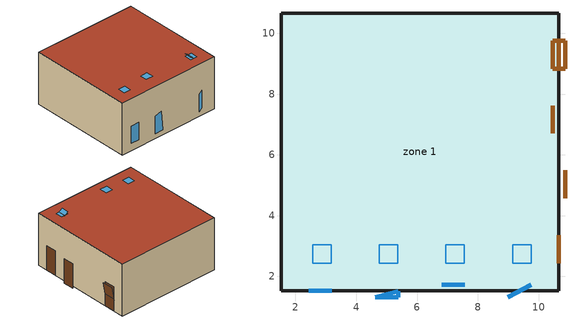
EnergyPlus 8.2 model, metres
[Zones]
zone 1
 floor ground (Exterior Floor): 10.67,10.67 10.67,1.52 1.52,1.52 1.52,10.67 z0
 wall outside (Exterior Wall): 1.52,10.67 1.52,1.52 10.67,1.52 10.67,10.67 1.52,10.67 z0:4.57
 window (Exterior Window): 8.99,1.32 9.75,1.72 / 2.44,1.52 3.2,1.52 / 6.81,1.72 7.57,1.72 z0.61:2.13; 4.62,1.32,2.13 4.62,1.32,0.61 5.38,1.32,0.61 5.38,1.51,2.13
 door (Exterior Door): 10.67,8.84 10.67,9.75 / 10.67,2.44 10.67,3.35 / 10.87,4.57 10.87,5.49 / 10.47,6.71 10.47,7.62 z0:2.13; 10.87,8.84,2.13 10.47,8.84,0 10.47,9.75,0 10.87,9.75,2.13
 roof outside (Exterior Roof): 1.52,10.67 1.52,1.52 10.67,1.52 10.67,10.67 z4.57
 skylight (Exterior Window): 9.14,3.05 9.14,2.44 9.75,2.44 9.75,3.05 z4.57; 4.76,3.05 4.76,2.44 5.36,2.44 5.36,3.05 z4.77; 2.56,3.05 2.56,2.44 3.17,2.44 3.17,3.05 z4.57; 6.95,3.05 6.95,2.44 7.56,2.44 7.56,3.05 z4.37; 9.14,3.05,4.77 9.14,2.44,4.77 9.75,2.44,4.37 9.75,3.05,4.37
[Building]
skylight-rotate: North Axis {deg}=0; Terrain=City; Loads Convergence Tolerance Value=0.04; Temperature Convergence Tolerance Value {deltaC}=0.4; Solar Distribution=FullInteriorAndExterior; Maximum Number of Warmup Days=25; Minimum Number of Warmup Days=6
[Site:Location]
CHICAGO_IL_USA TMY2-94846: Latitude {deg}=41.78; Longitude {deg}=-87.75; Time Zone {hr}=-6; Elevation {m}=190
[Material]
Name | Roughness | Thickness {m} | Conductivity {W/m-K} | Density {kg/m3} | Specific Heat {J/kg-K}
F08 Metal surface | Smooth | 0.0008 | 45.28 | 7824 | 500
I01 25mm insulation board | MediumRough | 0.0254 | 0.03 | 43 | 1210
I02 50mm insulation board | MediumRough | 0.0508 | 0.03 | 43 | 1210
G01a 19mm gypsum board | MediumSmooth | 0.019 | 0.16 | 800 | 1090
M11 100mm lightweight concrete | MediumRough | 0.1016 | 0.53 | 1280 | 840
F16 Acoustic tile | MediumSmooth | 0.0191 | 0.06 | 368 | 590
M01 100mm brick | MediumRough | 0.1016 | 0.89 | 1920 | 790
M15 200mm heavyweight concrete | MediumRough | 0.2032 | 1.95 | 2240 | 900
[Material:AirGap]
Name | Thermal Resistance {m2-K/W}
F04 Wall air space resistance | 0.15
F05 Ceiling air space resistance | 0.18
[WindowMaterial:Glazing]
Clear 3mm: Optical Data Type=SpectralAverage; Thickness {m}=0.003; Solar Transmittance at Normal Incidence=0.837; Front Side Solar Reflectance at Normal Incidence=0.075; Back Side Solar Reflectance at Normal Incidence=0.075; Visible Transmittance at Normal Incidence=0.898; Front Side Visible Reflectance at Normal Incidence=0.081; Back Side Visible Reflectance at Normal Incidence=0.081; Infrared Transmittance at Normal Incidence=0; Front Side Infrared Hemispherical Emissivity=0.84; Back Side Infrared Hemispherical Emissivity=0.84; Conductivity {W/m-K}=0.9
[WindowMaterial:Gas]
Air 13mm: Gas Type=Air; Thickness {m}=0.0127
[Construction]
Exterior Floor: I02 50mm insulation board, M15 200mm heavyweight concrete
Exterior Wall: M01 100mm brick, M15 200mm heavyweight concrete, I02 50mm insulation board, F04 Wall air space resistance, G01a 19mm gypsum board
Exterior Roof: M11 100mm lightweight concrete, F05 Ceiling air space resistance, F16 Acoustic tile
Exterior Window: Clear 3mm, Air 13mm, Clear 3mm
Exterior Door: F08 Metal surface, I01 25mm insulation board
[Zone]
zone 1: Multiplier=1
